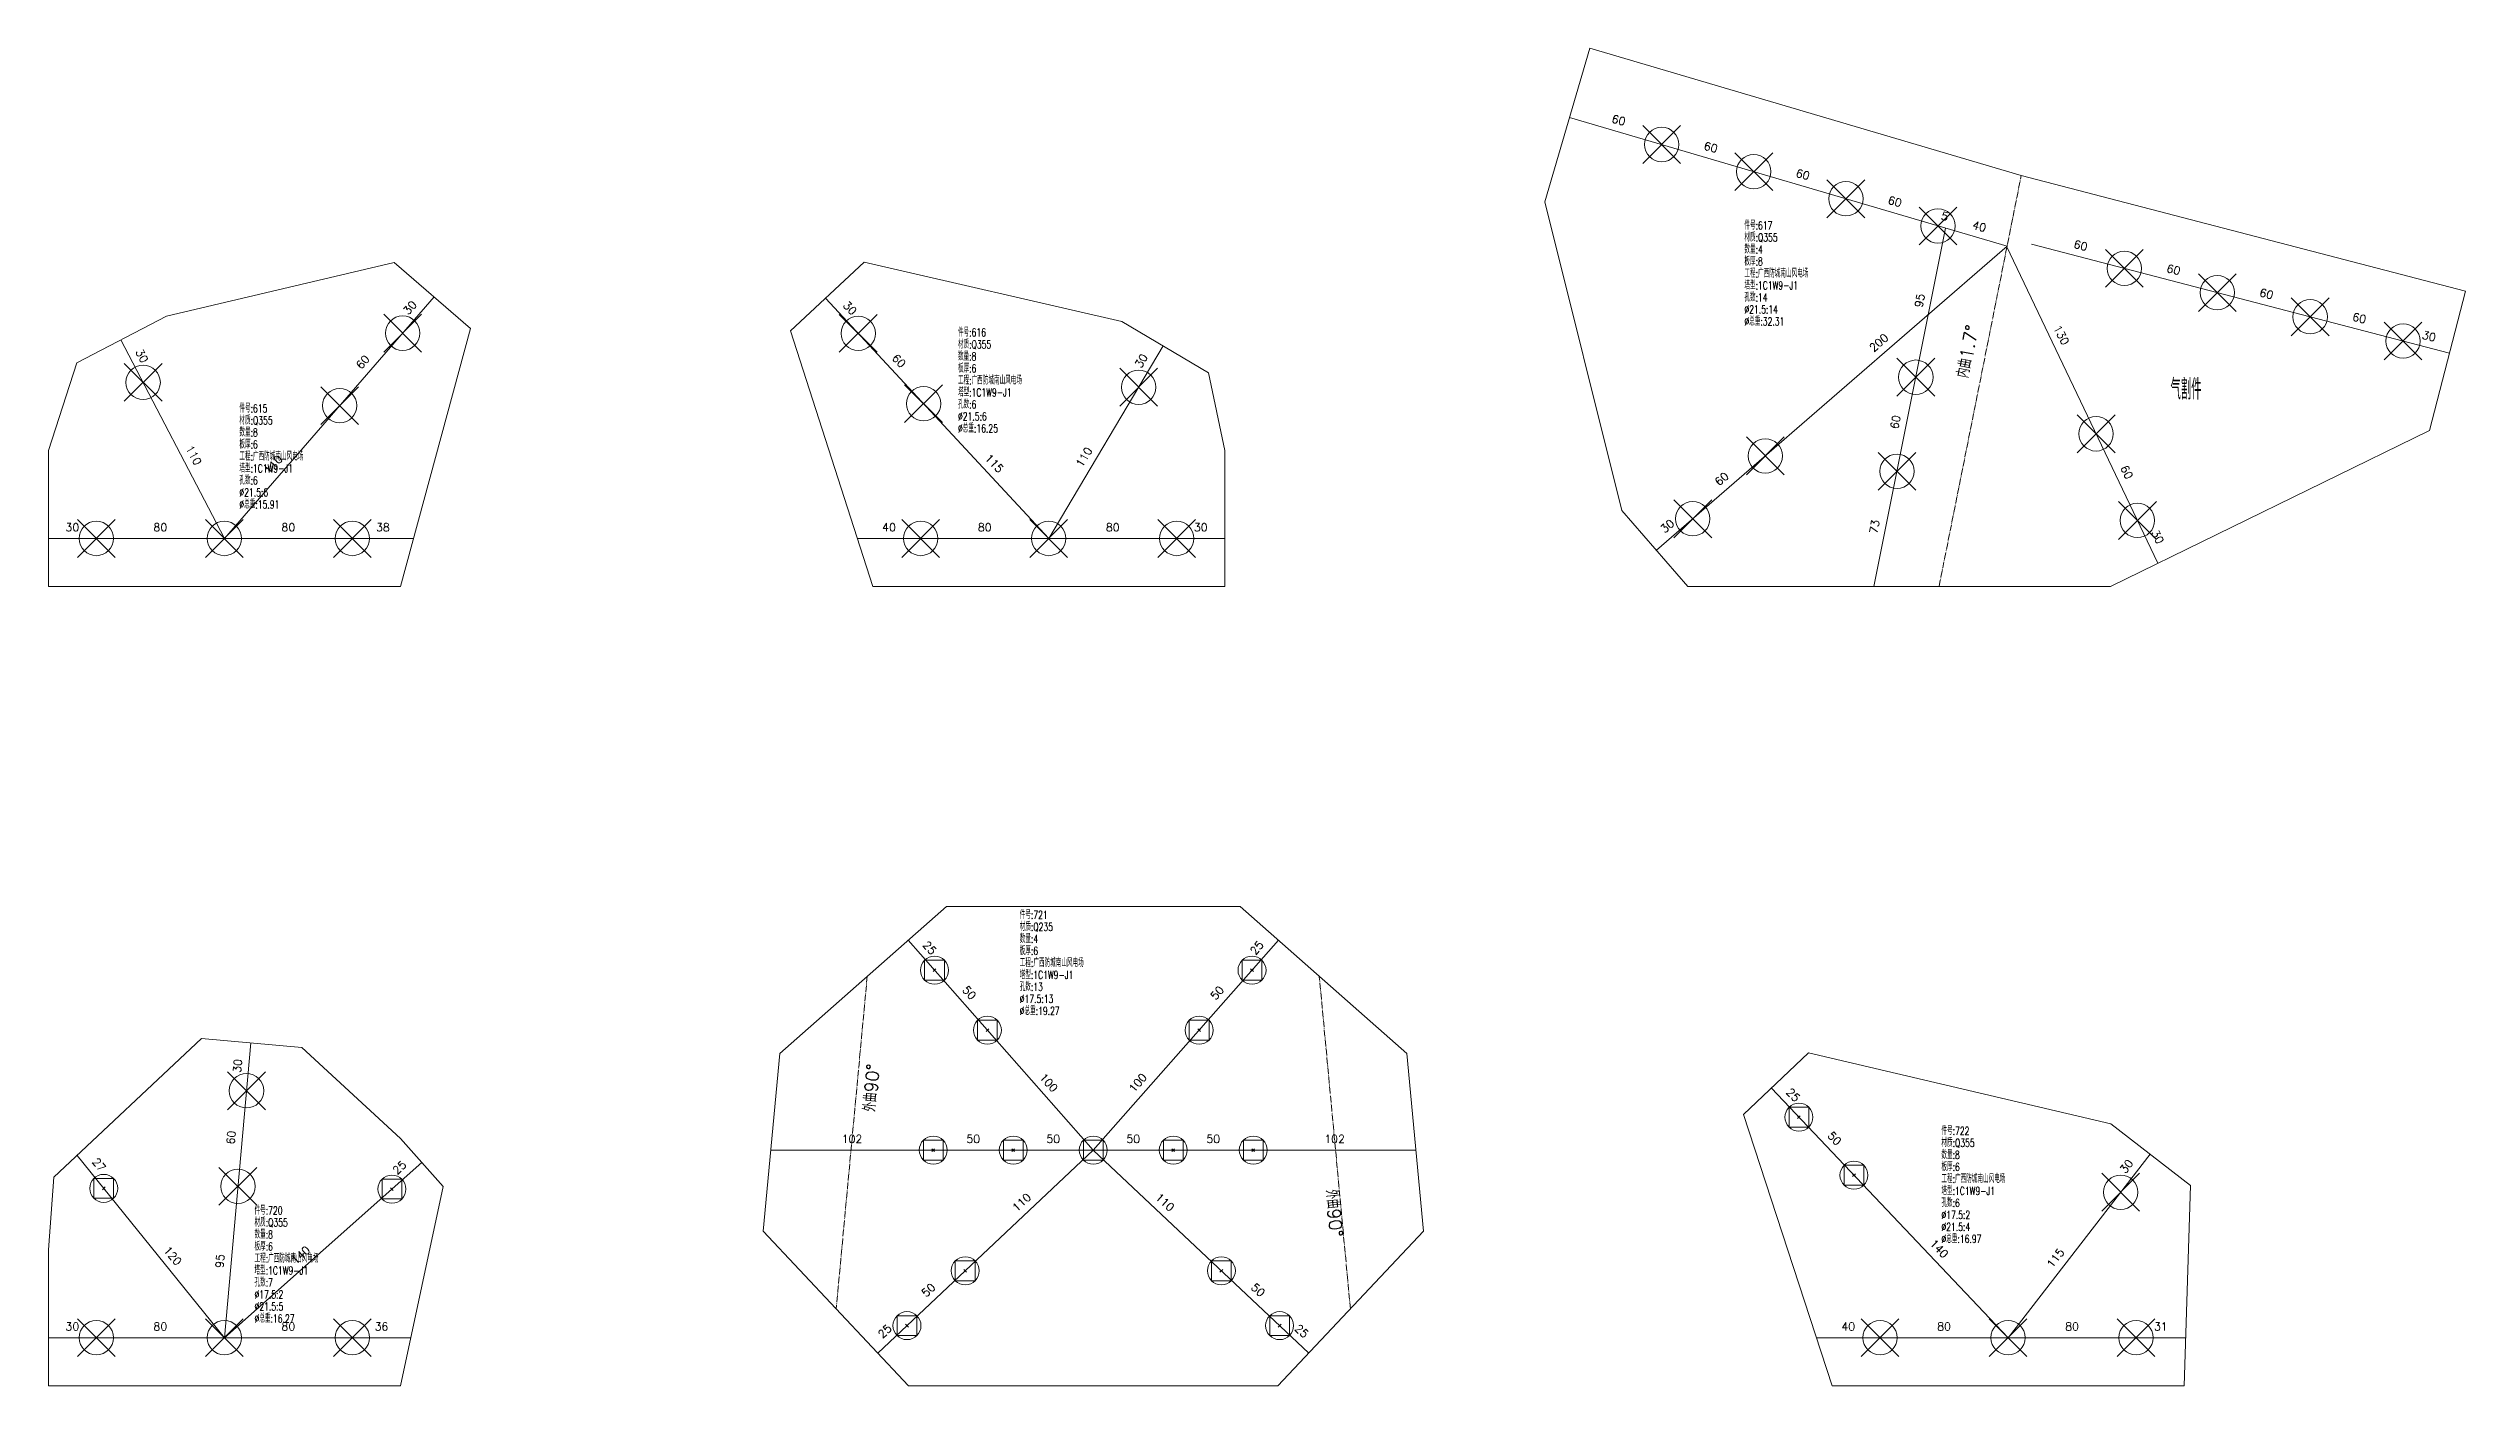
# Model space of a CAD drawing. Extents: x -105 to 10956, y -4548 to 9487.
# Drawn here: x 0 to 1511, y 1543 to 2380 of the extents above; entities that cross this region are included whole.
import ezdxf
from ezdxf.enums import TextEntityAlignment as Align

# ---------------------------------------------------------------- set-up
doc = ezdxf.new("R2010")
doc.units = 0
doc.header["$MEASUREMENT"] = 0
doc.linetypes.add('制弯线', pattern=[5.9, 4, -0.5, 0.2, -0.5, 0.2, -0.5])
doc.layers.get('0').update_dxf_attribs({"linetype": 'CONTINUOUS', "lineweight": 25})
doc.layers.add('1', color=7, linetype='CONTINUOUS', lineweight=25)
doc.layers.add('2', color=7, linetype='CONTINUOUS', lineweight=25)
doc.styles.get("Standard").update_dxf_attribs({"font": 'simplex.shx', "width": 0.7, "height": 3, "bigfont": 'gbhzfs.shx'})

msp = doc.modelspace()

# ---------------------------------------------------------------- linework, layer by layer
at = {"layer": '1', "color": 7, "linetype": 'Continuous', "lineweight": 18}
for p, q in [((963.51257, 2379.54621), (935.23148, 2283.62864)), ((1233.04724, 2300.07812), (963.51257, 2379.54621)), ((1510.79712, 2227.69556), (1233.04724, 2300.07812)), ((935.23148, 2283.62864), (983.47009, 2090.67126)), ((216.19784, 2245.74194), (73.7945, 2212.05506)), ((263.77052, 2204.44013), (216.19784, 2245.74194)), ((509.9404, 2245.76732), (463.77052, 2202.90312)), ((670.9582, 2208.76327), (509.9404, 2245.76732)), ((1488.09864, 2140.60492), (1510.79712, 2227.69556)), ((73.7945, 2212.05506), (17.90132, 2182.987)), ((725.11792, 2176.58059), (670.9582, 2208.76327)), ((220, 2043.08326), (263.77052, 2204.44013)), ((463.77052, 2202.90312), (515.23148, 2043.08326)), ((17.90132, 2182.987), (0, 2128.08326)), ((735.23148, 2128.08326), (725.11792, 2176.58059)), ((1288.79014, 2043.08326), (1488.09864, 2140.60492)), ((0, 2128.08326), (0, 2043.08326)), ((735.23148, 2043.08326), (735.23148, 2128.08326)), ((983.47009, 2090.67126), (1024.75422, 2043.08326)), ((0, 2043.08326), (220, 2043.08326)), ((515.23148, 2043.08326), (735.23148, 2043.08326)), ((1024.75422, 2043.08326), (1288.79014, 2043.08326)), ((561.31835, 1843.08326), (457.09193, 1751.1837)), ((744.82998, 1843.0778), (561.31835, 1843.08326)), ((849.06328, 1751.16591), (744.82998, 1843.0778)), ((95.64068, 1760.42447), (3.36924, 1673.66565)), ((158.38909, 1754.7998), (95.64068, 1760.42447)), ((220.16033, 1697.84537), (158.38909, 1754.7998)), ((457.09193, 1751.1837), (446.70369, 1639.90811)), ((859.46651, 1639.89564), (849.06328, 1751.16591)), ((1100.10573, 1751.4375), (1059.46651, 1712.9089)), ((1288.99992, 1707.05594), (1100.10573, 1751.4375)), ((1059.46651, 1712.9089), (1114.80565, 1543.39557)), ((246.70369, 1667.9247), (220.16033, 1697.84537)), ((1338.83236, 1668.5108), (1288.99992, 1707.05594)), ((3.36924, 1673.66565), (0, 1628.39557)), ((220, 1543.39557), (246.70369, 1667.9247)), ((1334.80565, 1543.39557), (1338.83236, 1668.5108)), ((446.70369, 1639.90811), (537.66139, 1543.39557)), ((768.51241, 1543.39557), (859.46651, 1639.89564)), ((0, 1628.39557), (0, 1543.39557)), ((0, 1543.39557), (220, 1543.39557)), ((537.66139, 1543.39557), (768.51241, 1543.39557)), ((1114.80565, 1543.39557), (1334.80565, 1543.39557))]:
    msp.add_line(p, q, dxfattribs=at)
at = {"layer": '1', "color": 7, "linetype": 'Continuous', "lineweight": 13}
for p, q in [((996.51162, 2307.58964), (1020.16162, 2331.23964)), ((1020.16162, 2307.58964), (996.51162, 2331.23964)), ((1054.06217, 2290.621), (1077.71217, 2314.271)), ((1077.71217, 2290.621), (1054.06217, 2314.271)), ((1111.61271, 2273.65234), (1135.26271, 2297.30234)), ((1135.26271, 2273.65234), (1111.61271, 2297.30234)), ((1169.16324, 2256.68369), (1192.81324, 2280.33369)), ((1192.81324, 2256.68369), (1169.16324, 2280.33369)), ((1285.67282, 2230.12666), (1309.32282, 2253.77666)), ((1309.32282, 2230.12666), (1285.67282, 2253.77666)), ((1343.73314, 2214.99436), (1367.38314, 2238.64436)), ((1367.38314, 2214.99436), (1343.73314, 2238.64436)), ((1401.79345, 2199.86207), (1425.44345, 2223.51207)), ((1425.44345, 2199.86207), (1401.79345, 2223.51207)), ((209.62433, 2189.629), (233.27433, 2213.279)), ((233.27433, 2189.629), (209.62433, 2213.279)), ((494.34272, 2189.504), (517.99272, 2213.154)), ((517.99272, 2189.504), (494.34272, 2213.154)), ((1459.85376, 2184.72977), (1483.50376, 2208.37977)), ((1483.50376, 2184.72977), (1459.85376, 2208.37977)), ((47.42125, 2158.84953), (71.07125, 2182.49953)), ((71.07125, 2158.84953), (47.42125, 2182.49953)), ((669.59847, 2155.82285), (693.24847, 2179.47285)), ((693.24847, 2155.82285), (669.59847, 2179.47285)), ((1155.33476, 2162.11313), (1178.98476, 2185.76313)), ((1178.98476, 2162.11313), (1155.33476, 2185.76313)), ((170.28927, 2144.32167), (193.93927, 2167.97167)), ((193.93927, 2144.32167), (170.28927, 2167.97167)), ((535.16579, 2145.53273), (558.81579, 2169.18273)), ((558.81579, 2145.53273), (535.16579, 2169.18273)), ((1267.9942, 2126.69672), (1291.6442, 2150.34672)), ((1291.6442, 2126.69672), (1267.9942, 2150.34672)), ((1061.253, 2112.8965), (1084.903, 2136.5465)), ((1084.903, 2112.8965), (1061.253, 2136.5465)), ((1143.57201, 2103.27745), (1167.22201, 2126.92745)), ((1167.22201, 2103.27745), (1143.57201, 2126.92745)), ((18.175, 2061.25826), (41.825, 2084.90826)), ((41.825, 2061.25826), (18.175, 2084.90826)), ((98.175, 2061.25826), (121.825, 2084.90826)), ((121.825, 2061.25826), (98.175, 2084.90826)), ((178.175, 2061.25826), (201.825, 2084.90826)), ((201.825, 2061.25826), (178.175, 2084.90826)), ((533.40648, 2061.25826), (557.05648, 2084.90826)), ((557.05648, 2061.25826), (533.40648, 2084.90826)), ((613.40648, 2061.25826), (637.05648, 2084.90826)), ((637.05648, 2061.25826), (613.40648, 2084.90826)), ((693.40648, 2061.25826), (717.05648, 2084.90826)), ((717.05648, 2061.25826), (693.40648, 2084.90826)), ((1015.93107, 2073.5783), (1039.58107, 2097.2283)), ((1039.58107, 2073.5783), (1015.93107, 2097.2283)), ((1293.83068, 2072.54443), (1317.48068, 2096.19443)), ((1317.48068, 2072.54443), (1293.83068, 2096.19443)), ((547.66384, 1796.98178), (547.66384, 1809.35428)), ((547.66384, 1809.35428), (560.03634, 1809.35428)), ((552.97509, 1802.29303), (554.72509, 1804.04303)), ((554.72509, 1802.29303), (552.97509, 1804.04303)), ((560.03634, 1809.35428), (560.03634, 1796.98178)), ((746.11064, 1796.97607), (746.11064, 1809.34857)), ((746.11064, 1809.34857), (758.48314, 1809.34857)), ((751.42189, 1802.28732), (753.17189, 1804.03732)), ((753.17189, 1802.28732), (751.42189, 1804.03732)), ((758.48314, 1809.34857), (758.48314, 1796.97607)), ((560.03634, 1796.98178), (547.66384, 1796.98178)), ((758.48314, 1796.97607), (746.11064, 1796.97607)), ((580.73179, 1759.4783), (580.73179, 1771.8508)), ((580.73179, 1771.8508), (593.10429, 1771.8508)), ((593.10429, 1771.8508), (593.10429, 1759.4783)), ((713.04143, 1759.4737), (713.04143, 1771.8462)), ((713.04143, 1771.8462), (725.41393, 1771.8462)), ((725.41393, 1771.8462), (725.41393, 1759.4737)), ((593.10429, 1759.4783), (580.73179, 1759.4783)), ((586.04304, 1764.78955), (587.79304, 1766.53955)), ((587.79304, 1764.78955), (586.04304, 1766.53955)), ((725.41393, 1759.4737), (713.04143, 1759.4737)), ((718.35268, 1764.78495), (720.10268, 1766.53495)), ((720.10268, 1764.78495), (718.35268, 1766.53495)), ((112.01347, 1715.95158), (135.66347, 1739.60158)), ((135.66347, 1715.95158), (112.01347, 1739.60158)), ((1087.89734, 1705.09239), (1087.89734, 1717.46489)), ((1087.89734, 1717.46489), (1100.26984, 1717.46489)), ((1093.20859, 1710.40364), (1094.95859, 1712.15364)), ((1094.95859, 1710.40364), (1093.20859, 1712.15364)), ((1100.26984, 1717.46489), (1100.26984, 1705.09239)), ((546.86976, 1684.47002), (546.86976, 1696.84252)), ((546.86976, 1696.84252), (559.24226, 1696.84252)), ((559.24226, 1696.84252), (559.24226, 1684.47002)), ((596.86976, 1684.4695), (596.86976, 1696.842)), ((596.86976, 1696.842), (609.24226, 1696.842)), ((609.24226, 1696.842), (609.24226, 1684.4695)), ((646.86975, 1684.46898), (646.86975, 1696.84148)), ((646.86975, 1696.84148), (659.24225, 1696.84148)), ((659.24225, 1696.84148), (659.24225, 1684.46898)), ((696.86976, 1684.46846), (696.86976, 1696.84096)), ((696.86976, 1696.84096), (709.24226, 1696.84096)), ((709.24226, 1696.84096), (709.24226, 1684.46846)), ((746.86975, 1684.46794), (746.86975, 1696.84044)), ((746.86975, 1696.84044), (759.24225, 1696.84044)), ((759.24225, 1696.84044), (759.24225, 1684.46794)), ((1100.26984, 1705.09239), (1087.89734, 1705.09239)), ((106.65664, 1656.19119), (130.30664, 1679.84119)), ((130.30664, 1656.19119), (106.65664, 1679.84119)), ((559.24226, 1684.47002), (546.86976, 1684.47002)), ((552.18101, 1689.78127), (553.93101, 1691.53127)), ((553.93101, 1689.78127), (552.18101, 1691.53127)), ((609.24226, 1684.4695), (596.86976, 1684.4695)), ((602.18101, 1689.78075), (603.93101, 1691.53075)), ((603.93101, 1689.78075), (602.18101, 1691.53075)), ((659.24225, 1684.46898), (646.86975, 1684.46898)), ((652.181, 1689.78023), (653.931, 1691.53023)), ((653.931, 1689.78023), (652.181, 1691.53023)), ((709.24226, 1684.46846), (696.86976, 1684.46846)), ((702.18101, 1689.77971), (703.93101, 1691.52971)), ((703.93101, 1689.77971), (702.18101, 1691.52971)), ((759.24225, 1684.46794), (746.86975, 1684.46794)), ((752.181, 1689.77919), (753.931, 1691.52919)), ((753.931, 1689.77919), (752.181, 1691.52919)), ((1122.29788, 1668.80737), (1122.29788, 1681.17987)), ((1122.29788, 1681.17987), (1134.67038, 1681.17987)), ((1134.67038, 1681.17987), (1134.67038, 1668.80737)), ((28.44729, 1660.58712), (28.44729, 1672.95962)), ((28.44729, 1672.95962), (40.81979, 1672.95962)), ((33.75854, 1665.89837), (35.50854, 1667.64837)), ((35.50854, 1665.89837), (33.75854, 1667.64837)), ((40.81979, 1672.95962), (40.81979, 1660.58712)), ((208.54355, 1660.10912), (208.54355, 1672.48162)), ((208.54355, 1672.48162), (220.91605, 1672.48162)), ((213.8548, 1665.42037), (215.6048, 1667.17037)), ((215.6048, 1665.42037), (213.8548, 1667.17037)), ((220.91605, 1672.48162), (220.91605, 1660.10912)), ((1134.67038, 1668.80737), (1122.29788, 1668.80737)), ((1127.60913, 1674.11862), (1129.35913, 1675.86862)), ((1129.35913, 1674.11862), (1127.60913, 1675.86862)), ((1283.34082, 1652.53455), (1306.99082, 1676.18455)), ((1306.99082, 1652.53455), (1283.34082, 1676.18455)), ((40.81979, 1660.58712), (28.44729, 1660.58712)), ((220.91605, 1660.10912), (208.54355, 1660.10912)), ((566.85167, 1609.02506), (566.85167, 1621.39756)), ((566.85167, 1621.39756), (579.22417, 1621.39756)), ((579.22417, 1621.39756), (579.22417, 1609.02506)), ((726.95197, 1609.0245), (726.95197, 1621.397)), ((726.95197, 1621.397), (739.32447, 1621.397)), ((739.32447, 1621.397), (739.32447, 1609.0245)), ((579.22417, 1609.02506), (566.85167, 1609.02506)), ((572.16292, 1614.33631), (573.91292, 1616.08631)), ((573.91292, 1614.33631), (572.16292, 1616.08631)), ((739.32447, 1609.0245), (726.95197, 1609.0245)), ((732.26322, 1614.33575), (734.01322, 1616.08575)), ((734.01322, 1614.33575), (732.26322, 1616.08575)), ((530.46471, 1574.73236), (530.46471, 1587.10486)), ((530.46471, 1587.10486), (542.83721, 1587.10486)), ((542.83721, 1587.10486), (542.83721, 1574.73236)), ((763.33781, 1574.73144), (763.33781, 1587.10394)), ((763.33781, 1587.10394), (775.71031, 1587.10394)), ((775.71031, 1587.10394), (775.71031, 1574.73144)), ((18.175, 1561.57057), (41.825, 1585.22057)), ((41.825, 1561.57057), (18.175, 1585.22057)), ((98.175, 1561.57057), (121.825, 1585.22057)), ((121.825, 1561.57057), (98.175, 1585.22057)), ((178.175, 1561.57057), (201.825, 1585.22057)), ((201.825, 1561.57057), (178.175, 1585.22057)), ((542.83721, 1574.73236), (530.46471, 1574.73236)), ((535.77596, 1580.04361), (537.52596, 1581.79361)), ((537.52596, 1580.04361), (535.77596, 1581.79361)), ((775.71031, 1574.73144), (763.33781, 1574.73144)), ((768.64906, 1580.04269), (770.39906, 1581.79269)), ((770.39906, 1580.04269), (768.64906, 1581.79269)), ((1132.98065, 1561.57057), (1156.63065, 1585.22057)), ((1156.63065, 1561.57057), (1132.98065, 1585.22057)), ((1212.98065, 1561.57057), (1236.63065, 1585.22057)), ((1236.63065, 1561.57057), (1212.98065, 1585.22057)), ((1292.98065, 1561.57057), (1316.63065, 1585.22057)), ((1316.63065, 1561.57057), (1292.98065, 1585.22057))]:
    msp.add_line(p, q, dxfattribs=at)
for centre, radius in [((1008.33662, 2319.41464), 10.75), ((1065.88717, 2302.446), 10.75), ((1123.43771, 2285.47734), 10.75), ((1180.98824, 2268.50869), 10.75), ((1297.49782, 2241.95166), 10.75), ((1355.55814, 2226.81936), 10.75), ((1413.61845, 2211.68707), 10.75), ((221.44933, 2201.454), 10.75), ((506.16772, 2201.329), 10.75), ((1471.67876, 2196.55477), 10.75), ((59.24625, 2170.67453), 10.75), ((681.42347, 2167.64785), 10.75), ((1167.15976, 2173.93813), 10.75), ((182.11427, 2156.14667), 10.75), ((546.99079, 2157.35773), 10.75), ((1279.8192, 2138.52172), 10.75), ((1073.078, 2124.7215), 10.75), ((1155.39701, 2115.10245), 10.75), ((1027.75607, 2085.4033), 10.75), ((1305.65568, 2084.36943), 10.75), ((30, 2073.08326), 10.75), ((110, 2073.08326), 10.75), ((190, 2073.08326), 10.75), ((545.23148, 2073.08326), 10.75), ((625.23148, 2073.08326), 10.75), ((705.23148, 2073.08326), 10.75), ((553.85009, 1803.16803), 8.75), ((752.29689, 1803.16232), 8.75), ((586.91804, 1765.66455), 8.75), ((719.22768, 1765.65995), 8.75), ((123.83847, 1727.77658), 10.75), ((1094.08359, 1711.27864), 8.75), ((553.05601, 1690.65627), 8.75), ((603.05601, 1690.65575), 8.75), ((653.056, 1690.65523), 8.75), ((703.05601, 1690.65471), 8.75), ((753.056, 1690.65419), 8.75), ((118.48164, 1668.01619), 10.75), ((1128.48413, 1674.99362), 8.75), ((34.63354, 1666.77337), 8.75), ((214.7298, 1666.29537), 8.75), ((1295.16582, 1664.35955), 10.75), ((573.03792, 1615.21131), 8.75), ((733.13822, 1615.21075), 8.75), ((536.65096, 1580.91861), 8.75), ((769.52406, 1580.91769), 8.75), ((30, 1573.39557), 10.75), ((110, 1573.39557), 10.75), ((190, 1573.39557), 10.75), ((1144.80565, 1573.39557), 10.75), ((1224.80565, 1573.39557), 10.75), ((1304.80565, 1573.39557), 10.75)]:
    msp.add_circle(centre, radius, dxfattribs=at)
at = {"layer": '2', "color": 9, "linetype": 'Continuous', "lineweight": 13}
for p, q in [((1224.15121, 2255.78223), (950.78609, 2336.38334)), ((1185.78414, 2267.09467), (1140.99855, 2043.08326)), ((1224.15121, 2255.78223), (1005.09511, 2065.7442)), ((1223.82772, 2255.87761), (1318.43342, 2057.58772)), ((1239.43751, 2257.08396), (1500.70891, 2188.98862)), ((110.00006, 2073.08326), (241.11689, 2224.10763)), ((625.23149, 2073.08326), (485.75619, 2223.31466)), ((109.99997, 2073.08326), (45.40429, 2197.29032)), ((625.23144, 2073.08326), (696.74851, 2193.43821)), ((228.13796, 2073.08326), (0, 2073.08326)), ((505.57168, 2073.08326), (735.23148, 2073.08326)), ((653.05598, 1690.65526), (537.31612, 1821.91977)), ((653.08928, 1690.65526), (768.83149, 1821.9135)), ((109.99997, 1573.39557), (126.51686, 1757.65678)), ((1224.80565, 1573.39557), (1076.88331, 1729.42115)), ((109.99996, 1573.39557), (17.9815, 1687.40492)), ((110.00008, 1573.39557), (233.43204, 1682.885)), ((451.44143, 1690.65736), (854.72093, 1690.65316)), ((653.08922, 1690.65526), (518.45745, 1563.7723)), ((653.0896, 1690.65526), (787.71698, 1563.77114)), ((1224.80565, 1573.39557), (1313.52065, 1688.08928)), ((226.43312, 1573.39557), (0, 1573.39557)), ((1335.77117, 1573.39557), (1105.01188, 1573.39557))]:
    msp.add_line(p, q, dxfattribs=at)
at = {"layer": '2', "color": 190, "linetype": '制弯线', "lineweight": 13}
for p, q in [((1181.66742, 2043.08326), (1233.04724, 2300.07812)), ((511.81375, 1799.43357), (492.39504, 1591.42636)), ((813.78034, 1591.42373), (794.3331, 1799.42644))]:
    msp.add_line(p, q, dxfattribs=at)

# ---------------------------------------------------------------- texts
at = {"color": 3, "linetype": 'Continuous', "insert": (1326.32003, 2172.81718), "char_height": 12.858471, "width": 120.3921945, "attachment_point": 1}
msp.add_mtext('气割件', dxfattribs=at)
at = {"layer": '2', "color": 7, "linetype": 'Continuous', "lineweight": 13}
for s, rotation, p in [('60', 345, (980.40979, 2330.77652)), ('60', 345, (1037.96033, 2313.80785)), ('60', 345, (1095.51087, 2296.8392)), ('60', 345, (1153.06141, 2279.87054)), ('5', 345, (1184.23463, 2270.67921)), ('40', 345, (1205.81611, 2264.31598)), ('60', 346, (1269.22428, 2252.42083)), ('60', 346, (1327.28459, 2237.28853)), ('30', 49, (229.01774, 2214.74757)), ('30', 314, (498.16052, 2214.36298)), ('95', 79, (1173.53017, 2221.10454)), ('60', 346, (1385.34491, 2222.15624)), ('60', 346, (1443.40522, 2207.02394)), ('30', 298, (54.98685, 2185.36662)), ('200', 41, (1146.6487, 2192.51796)), ('130', 297, (1254.53108, 2198.49149)), ('30', 346, (1486.95045, 2195.67472)), ('60', 49, (199.51643, 2180.76709)), ('60', 314, (528.77782, 2181.38452)), ('30', 59, (686.50696, 2182.07554)), ('60', 79, (1158.3366, 2145.10842)), ('110', 298, (87.28469, 2123.26309)), ('110', 49, (143.7918, 2116.58172)), ('115', 314, (588.30971, 2117.26165)), ('110', 59, (650.74842, 2121.89806)), ('60', 297, (1295.44506, 2112.7374)), ('60', 41, (1048.45113, 2107.3285)), ('30', 41, (1014.45968, 2077.83985)), ('73', 79, (1145.256, 2079.68099)), ('30', 297, (1314.75217, 2072.2704)), ('25', 312, (547.83331, 1814.52798)), ('25', 49, (758.31405, 1814.52206)), ('50', 312, (572.63427, 1786.40037)), ('50', 49, (733.51214, 1786.39529)), ('30', 85, (122.18964, 1742.98452)), ('100', 312, (622.23722, 1730.14398)), ('100', 49, (683.90834, 1730.14176)), ('25', 314, (1087.66055, 1722.41393)), ('60', 85, (118.17204, 1698.16422)), ('50', 314, (1113.46096, 1695.20016)), ('27', 310, (28.642, 1678.97334)), ('25', 42, (222.09014, 1676.83447)), ('30', 52, (1301.97026, 1678.0599)), ('110', 43, (611.00601, 1655.1165)), ('110', 318, (695.17151, 1655.11618)), ('140', 314, (1178.82199, 1626.25863)), ('120', 310, (74.65123, 1621.96866)), ('95', 85, (111.25279, 1620.97372)), ('140', 42, (160.37416, 1622.08975)), ('115', 52, (1257.61276, 1620.71304)), ('50', 43, (552.78688, 1600.24818)), ('50', 318, (753.38874, 1600.2474)), ('25', 43, (525.49665, 1574.52867)), ('25', 318, (780.67813, 1574.52759))]:
    msp.add_text(s, height=5, rotation=rotation, dxfattribs=at).set_placement(p, align=Align.BOTTOM_CENTER)
for s, rotation, p in [('内曲1.7%%d', 79, (1202.45436, 2172.56092)), ('外曲90%%d', 85, (519.37008, 1714.22448)), ('外曲90%%d', 276, (795.73463, 1665.41559))]:
    msp.add_text(s, height=8, rotation=rotation, dxfattribs=at).set_placement(p, align=Align.BOTTOM_LEFT)
for s, p in [('30', (15, 2076.08326)), ('80', (70, 2076.08326)), ('80', (150, 2076.08326)), ('38', (209.06898, 2076.08326)), ('40', (525.40158, 2076.08326)), ('80', (585.23148, 2076.08326)), ('80', (665.23148, 2076.08326)), ('30', (720.23148, 2076.08326)), ('102', (502.24875, 1693.65682)), ('50', (578.05604, 1693.65601)), ('50', (628.05604, 1693.65549)), ('50', (678.05604, 1693.65497)), ('50', (728.05604, 1693.65445)), ('102', (803.8885, 1693.65367)), ('30', (15, 1576.39557)), ('80', (70, 1576.39557)), ('80', (150, 1576.39557)), ('36', (208.21656, 1576.39557)), ('40', (1124.90876, 1576.39557)), ('80', (1184.80565, 1576.39557)), ('80', (1264.80565, 1576.39557)), ('31', (1320.28841, 1576.39557))]:
    msp.add_text(s, height=5, dxfattribs=at).set_placement(p, align=Align.BOTTOM_CENTER)
at = {"layer": '2', "color": 7, "linetype": 'Continuous', "lineweight": 13, "char_height": 5, "width": 500, "attachment_point": 1, "line_spacing_factor": 0.9}
for s, insert in [('件号:617\\P材质:Q355\\P数量:4\\P板厚:8\\P工程:广西防城南山风电场\\P塔型:1C1W9-J1\\P孔数:14\\P%%c21.5:14\\P%%c总重:32.31', (1060.0143, 2271.31473)), ('件号:616\\P材质:Q355\\P数量:8\\P板厚:6\\P工程:广西防城南山风电场\\P塔型:1C1W9-J1\\P孔数:6\\P%%c21.5:6\\P%%c总重:16.25', (568.501, 2204.42529)), ('件号:615\\P材质:Q355\\P数量:8\\P板厚:6\\P工程:广西防城南山风电场\\P塔型:1C1W9-J1\\P孔数:6\\P%%c21.5:6\\P%%c总重:15.91', (119.38526, 2156.9126)), ('件号:721\\P材质:Q235\\P数量:4\\P板厚:6\\P工程:广西防城南山风电场\\P塔型:1C1W9-J1\\P孔数:13\\P%%c17.5:13\\P%%c总重:19.27', (607.0851, 1840.23941)), ('件号:722\\P材质:Q355\\P数量:8\\P板厚:6\\P工程:广西防城南山风电场\\P塔型:1C1W9-J1\\P孔数:6\\P%%c17.5:2\\P%%c21.5:4\\P%%c总重:16.97', (1183.14944, 1705.16653)), ('件号:720\\P材质:Q355\\P数量:8\\P板厚:6\\P工程:广西防城南山风电场\\P塔型:1C1W9-J1\\P孔数:7\\P%%c17.5:2\\P%%c21.5:5\\P%%c总重:16.27', (128.85184, 1655.41002))]:
    msp.add_mtext(s, dxfattribs=dict(at, insert=insert))

doc.saveas('drawing.dxf')
